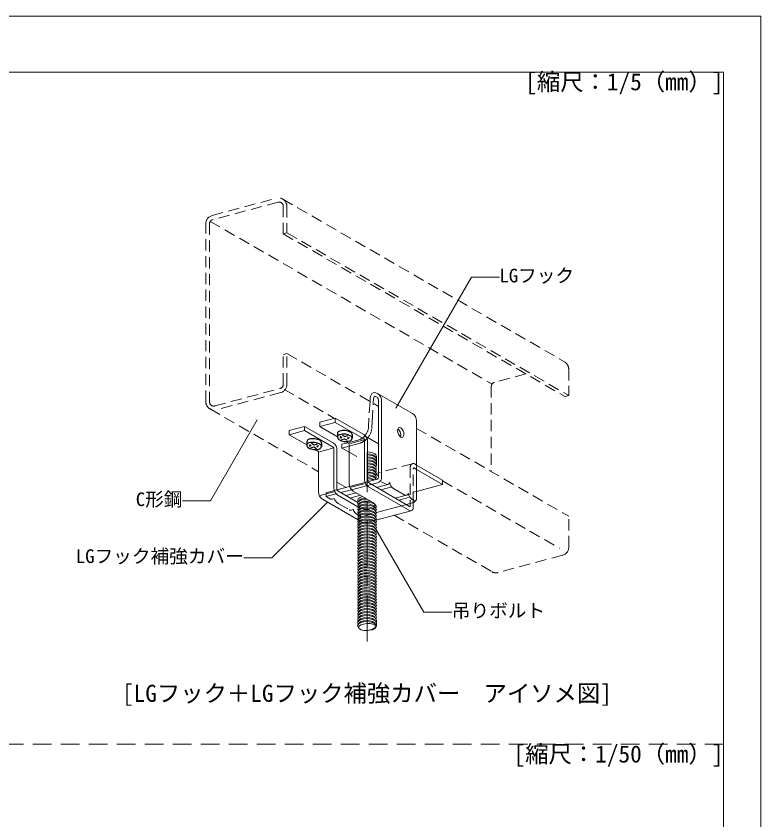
# Model space of a CAD drawing. Units: millimetres on the paper, with parts at other scales. Extents: x -195 to 195, y -140 to 138.
# Drawn here: x 115.2 to 195, y 51.4 to 137.5 of the extents above; entities that cross this region are included whole.
import ezdxf
from ezdxf.enums import TextEntityAlignment as Align

# ---------------------------------------------------------------- set-up
doc = ezdxf.new("R2010")
doc.units = ezdxf.units.MM
for name, pattern in [('CHAIN1', [8, 5, -1, 1, -1]), ('DASHED1', [1.8, 1.2, -0.6]), ('DASHED2', [3, 2, -1]), ('DASHED3', [4, 3, -1])]:
    doc.linetypes.add(name, pattern=pattern)
for name, color, linetype, lineweight in [('3-0_中心線', 4, 'CHAIN1', 9), ('3-1_吊り材', 7, 'Continuous', 18), ('3-6_文字', 7, 'Continuous', 18), ('3-9_躯体他', 4, 'DASHED1', 9), ('3-B_補強金具・金具・その他', 3, 'Continuous', 18), ('3-C_ビス・アンカーボルト', 2, 'DASHED1', 25), ('F-3_野縁', 7, 'Continuous', 18)]:
    doc.layers.add(name, color=color, linetype=linetype, lineweight=lineweight)
doc.styles.add('ＭＳ ゴシック', font='')
doc.styles.get('ＭＳ ゴシック').set_extended_font_data('MS Gothic')

msp = doc.modelspace()

# ---------------------------------------------------------------- linework, layer by layer
at = {"layer": '3-0_中心線'}
msp.add_line((152.8, 70.501), (152.8, 90.776), dxfattribs=at)
at = {"layer": '3-1_吊り材'}
for p, q in [((153.8, 89.375), (153.8, 90.335)), ((151.8, 72.189), (151.8, 72.829)), ((153.8, 72.153), (153.8, 72.793))]:
    msp.add_line(p, q, dxfattribs=at)
for centre, major_axis, ratio, start_param, end_param in [((152.8, 90.353), (-1, 0.023), 0.474095, 2.808535, 4.660751), ((152.8, 90.193), (-0.9, 0.031), 0.480772, 3.306307, 4.659472), ((152.8, 90.033), (-1, 0.023), 0.474095, 2.808535, 4.660751), ((152.8, 89.873), (-0.9, 0.031), 0.480772, 3.306307, 4.659472), ((152.8, 89.713), (-1, 0.023), 0.474095, 2.808535, 4.660751), ((152.8, 89.553), (-0.9, 0.031), 0.480772, 3.306307, 4.659472), ((152.8, 89.393), (-1, 0.023), 0.474095, 2.808535, 4.660751), ((152.8, 89.233), (-0.9, 0.031), 0.480772, 3.306307, 4.659472), ((152.8, 89.073), (-1, 0.023), 0.474095, 2.808535, 4.660751), ((152.8, 88.913), (-0.9, 0.031), 0.480772, 3.306307, 4.659472), ((152.8, 88.753), (-1, 0.023), 0.474095, 2.808535, 4.660751), ((152.8, 88.593), (-0.9, 0.031), 0.480772, 3.306307, 4.659472), ((152.8, 88.433), (-1, 0.023), 0.474095, 2.808535, 4.660751), ((152.8, 88.273), (-0.9, 0.031), 0.480772, 3.306307, 4.659472), ((152.8, 88.113), (-1, 0.023), 0.474095, 2.808535, 4.660751), ((152.8, 87.953), (-0.9, 0.031), 0.480772, 3.306307, 4.659472), ((152.8, 87.793), (-1, 0.023), 0.474095, 3.358922, 4.660751), ((152.8, 87.633), (-0.9, 0.031), 0.480772, 3.662858, 4.659472), ((152.8, 87.473), (-1, 0.023), 0.474095, 3.945468, 4.660194), ((152.8, 87.313), (-0.9, 0.031), 0.480772, 4.332882, 4.659472), ((152.8, 85.611), (-1, 0.023), 0.474095, 5.213637, 6.637984), ((152.8, 84.971), (-1, 0.023), 0.474095, 2.808535, 6.637984), ((152.8, 85.291), (-1, 0.023), 0.474095, 4.72326, 6.637984), ((152.8, 85.451), (-0.9, 0.031), 0.480772, 4.948364, 6.199311), ((152.8, 85.131), (-0.9, 0.031), 0.480772, 4.145207, 6.199311), ((152.8, 84.811), (-0.9, 0.031), 0.480772, 3.306307, 6.199311), ((152.8, 84.651), (-1, 0.023), 0.474095, 2.808535, 6.637984), ((152.8, 84.331), (-1, 0.023), 0.474095, 2.808535, 6.637984), ((152.8, 84.011), (-1, 0.023), 0.474095, 2.808535, 6.637984), ((152.8, 84.491), (-0.9, 0.031), 0.480772, 3.306307, 6.199311), ((152.8, 84.171), (-0.9, 0.031), 0.480772, 3.306307, 6.199311), ((152.8, 83.691), (-1, 0.023), 0.474095, 2.808535, 6.637984), ((152.8, 83.371), (-1, 0.023), 0.474095, 2.808535, 6.637984), ((152.8, 83.051), (-1, 0.023), 0.474095, 2.808535, 6.637984), ((152.8, 83.851), (-0.9, 0.031), 0.480772, 3.306307, 6.199311), ((152.8, 83.531), (-0.9, 0.031), 0.480772, 3.306307, 6.199311), ((152.8, 83.211), (-0.9, 0.031), 0.480772, 3.306307, 6.199311), ((152.8, 82.731), (-1, 0.023), 0.474095, 2.808535, 6.637984), ((152.8, 82.411), (-1, 0.023), 0.474095, 2.808535, 6.637984), ((152.8, 82.891), (-0.9, 0.031), 0.480772, 3.306307, 6.199311), ((152.8, 82.571), (-0.9, 0.031), 0.480772, 3.306307, 6.199311), ((152.8, 82.251), (-0.9, 0.031), 0.480772, 3.306307, 6.199311), ((152.8, 82.091), (-1, 0.023), 0.474095, 2.808535, 6.637984), ((152.8, 81.771), (-1, 0.023), 0.474095, 2.808535, 6.637984), ((152.8, 81.451), (-1, 0.023), 0.474095, 2.808535, 6.637984), ((152.8, 81.931), (-0.9, 0.031), 0.480772, 3.306307, 6.199311), ((152.8, 81.611), (-0.9, 0.031), 0.480772, 3.306307, 6.199311), ((152.8, 81.131), (-1, 0.023), 0.474095, 2.808535, 6.637984), ((152.8, 80.811), (-1, 0.023), 0.474095, 2.808535, 6.637984), ((152.8, 80.491), (-1, 0.023), 0.474095, 2.808535, 6.637984), ((152.8, 81.291), (-0.9, 0.031), 0.480772, 3.306307, 6.199311), ((152.8, 80.971), (-0.9, 0.031), 0.480772, 3.306307, 6.199311), ((152.8, 80.651), (-0.9, 0.031), 0.480772, 3.306307, 6.199311), ((152.8, 80.171), (-1, 0.023), 0.474095, 2.808535, 6.637984), ((152.8, 79.851), (-1, 0.023), 0.474095, 2.808535, 6.637984), ((152.8, 80.331), (-0.9, 0.031), 0.480772, 3.306307, 6.199311), ((152.8, 80.011), (-0.9, 0.031), 0.480772, 3.306307, 6.199311), ((152.8, 79.691), (-0.9, 0.031), 0.480772, 3.306307, 6.199311), ((152.8, 79.531), (-1, 0.023), 0.474095, 2.808535, 6.637984), ((152.8, 79.211), (-1, 0.023), 0.474095, 2.808535, 6.637984), ((152.8, 78.891), (-1, 0.023), 0.474095, 2.808535, 6.637984), ((152.8, 79.371), (-0.9, 0.031), 0.480772, 3.306307, 6.199311), ((152.8, 79.051), (-0.9, 0.031), 0.480772, 3.306307, 6.199311), ((152.8, 78.571), (-1, 0.023), 0.474095, 2.808535, 6.637984), ((152.8, 78.251), (-1, 0.023), 0.474095, 2.808535, 6.637984), ((152.8, 77.931), (-1, 0.023), 0.474095, 2.808535, 6.637984), ((152.8, 78.731), (-0.9, 0.031), 0.480772, 3.306307, 6.199311), ((152.8, 78.411), (-0.9, 0.031), 0.480772, 3.306307, 6.199311), ((152.8, 78.091), (-0.9, 0.031), 0.480772, 3.306307, 6.199311), ((152.8, 77.611), (-1, 0.023), 0.474095, 2.808535, 6.637984), ((152.8, 77.291), (-1, 0.023), 0.474095, 2.808535, 6.637984), ((152.8, 77.771), (-0.9, 0.031), 0.480772, 3.306307, 6.199311), ((152.8, 77.451), (-0.9, 0.031), 0.480772, 3.306307, 6.199311), ((152.8, 77.131), (-0.9, 0.031), 0.480772, 3.306307, 6.199311), ((152.8, 76.971), (-1, 0.023), 0.474095, 2.808535, 6.637984), ((152.8, 76.651), (-1, 0.023), 0.474095, 2.808535, 6.637984), ((152.8, 76.331), (-1, 0.023), 0.474095, 2.808535, 6.637984), ((152.8, 76.811), (-0.9, 0.031), 0.480772, 3.306307, 6.199311), ((152.8, 76.491), (-0.9, 0.031), 0.480772, 3.306307, 6.199311), ((152.8, 76.011), (-1, 0.023), 0.474095, 2.808535, 6.637984), ((152.8, 75.691), (-1, 0.023), 0.474095, 2.808535, 6.637984), ((152.8, 75.371), (-1, 0.023), 0.474095, 2.808535, 6.637984), ((152.8, 76.171), (-0.9, 0.031), 0.480772, 3.306307, 6.199311), ((152.8, 75.851), (-0.9, 0.031), 0.480772, 3.306307, 6.199311), ((152.8, 75.531), (-0.9, 0.031), 0.480772, 3.306307, 6.199311), ((152.8, 75.051), (-1, 0.023), 0.474095, 2.808535, 6.637984), ((152.8, 74.731), (-1, 0.023), 0.474095, 2.808535, 6.637984), ((152.8, 74.411), (-1, 0.023), 0.474095, 2.808535, 6.637984), ((152.8, 75.211), (-0.9, 0.031), 0.480772, 3.306307, 6.199311), ((152.8, 74.891), (-0.9, 0.031), 0.480772, 3.306307, 6.199311), ((152.8, 74.571), (-0.9, 0.031), 0.480772, 3.306307, 6.199311), ((152.8, 74.091), (-1, 0.023), 0.474095, 2.808535, 6.637984), ((152.8, 73.771), (-1, 0.023), 0.474095, 2.808535, 6.637984), ((152.8, 74.251), (-0.9, 0.031), 0.480772, 3.306307, 6.199311), ((152.8, 73.931), (-0.9, 0.031), 0.480772, 3.306307, 6.199311), ((152.8, 73.611), (-0.9, 0.031), 0.480772, 3.306307, 6.199311), ((152.8, 73.451), (-1, 0.023), 0.474095, 2.808535, 6.637984), ((152.8, 73.131), (-1, 0.023), 0.474095, 2.808535, 6.637984), ((152.8, 72.811), (-1, 0.023), 0.474095, 2.808535, 6.637984), ((152.8, 73.291), (-0.9, 0.031), 0.480772, 3.306307, 6.199311), ((152.8, 72.971), (-0.9, 0.031), 0.480772, 3.306307, 6.199311), ((152.8, 72.171), (-1, 0.023), 0.474095, 1.536559, 6.758601), ((152.8, 72.491), (-1, 0.023), 0.474095, 2.808535, 6.637984), ((152.8, 72.651), (-0.9, 0.031), 0.480772, 3.306307, 6.199311), ((152.8, 72.331), (-0.9, 0.031), 0.480772, 3.306307, 6.199311)]:
    msp.add_ellipse(centre, major_axis=major_axis, ratio=ratio, start_param=start_param, end_param=end_param, dxfattribs=at)
msp.add_ellipse((152.8, 72.071), major_axis=(-0.9, -0.065), ratio=0.410193, dxfattribs=at)
at = {"layer": '3-6_文字'}
for p, q in [((155.898, 95.521), (163.989, 109.535)), ((163.989, 109.535), (166.989, 109.535)), ((136.027, 85.577), (141.045, 94.268)), ((133.027, 85.577), (136.027, 85.577)), ((148.522, 85.392), (142.608, 79.479)), ((153.742, 82.554), (158.884, 73.648)), ((139.608, 79.479), (142.608, 79.479)), ((158.884, 73.648), (161.884, 73.648))]:
    msp.add_line(p, q, dxfattribs=at)
at = {"layer": '3-9_躯体他'}
for p, q in [((136.197, 116.136), (143.091, 117.983)), ((143.27, 117.571), (136.256, 115.691)), ((143.773, 117.893), (173.96, 100.465)), ((143.824, 117.146), (143.824, 114.179)), ((144.223, 117.113), (144.223, 114.286)), ((136.005, 115.512), (166.192, 98.083)), ((135.53, 96.198), (135.53, 115.266)), ((135.93, 115.266), (135.93, 96.166)), ((144.223, 114.286), (143.824, 114.179)), ((143.824, 114.179), (174.01, 96.751)), ((144.223, 114.286), (174.41, 96.858)), ((144.223, 101.355), (143.824, 101.247)), ((143.824, 98.045), (143.824, 101.247)), ((144.223, 101.355), (154.015, 95.701)), ((144.223, 98.045), (144.223, 101.355)), ((169.822, 99.169), (166.443, 98.263)), ((174.41, 99.685), (174.41, 96.858)), ((136.484, 95.741), (143.497, 97.62)), ((143.934, 97.522), (149.314, 94.415)), ((166.116, 97.838), (166.116, 88.715)), ((143.556, 97.176), (136.663, 95.329)), ((174.41, 96.858), (174.01, 96.751)), ((135.98, 95.419), (147.618, 88.7)), ((158.104, 93.34), (174.41, 83.926)), ((149.578, 87.568), (150.549, 87.007)), ((160.899, 87.727), (173.42, 80.498)), ((155.694, 84.037), (166.167, 77.991)), ((174.41, 80.617), (174.41, 83.926)), ((173.743, 79.748), (166.849, 77.901))]:
    msp.add_line(p, q, dxfattribs=at)
at = {"layer": '3-9_躯体他', "linetype": 'Continuous'}
msp.add_line((152.68, 92.472), (154.015, 91.701), dxfattribs=at)
at = {"layer": '3-9_躯体他'}
for centre, radius, start, end in [((143.323, 117.113), 0.9, 0, 105), ((143.384, 117.146), 0.44, 0, 105), ((136.43, 115.266), 0.9, 105, 180), ((136.37, 115.266), 0.44, 146.35771, 180), ((136.37, 115.266), 0.44, 105, 146.35771), ((173.51, 99.685), 0.9, 0, 60), ((166.556, 97.838), 0.44, 105, 180), ((143.384, 98.045), 0.44, 285, 0), ((143.323, 98.045), 0.9, 285, 0), ((136.43, 96.198), 0.9, 180, 285), ((136.37, 96.166), 0.44, 180, 285), ((173.51, 80.617), 0.9, 285, 0), ((166.617, 78.77), 0.9, 240, 285)]:
    msp.add_arc(centre, radius, start, end, dxfattribs=at)
at = {"layer": '3-B_補強金具・金具・その他'}
for p, q in [((153.121, 96.218), (153.152, 96.719)), ((153.465, 96.019), (153.494, 96.529)), ((153.913, 97.093), (157.654, 94.933)), ((154.015, 88.097), (154.015, 96.389)), ((154.363, 87.896), (154.363, 96.296)), ((147.756, 93.998), (149.398, 94.438)), ((147.756, 93.998), (147.756, 93.538)), ((147.756, 93.538), (149.398, 93.978)), ((149.398, 94.438), (152.457, 92.672)), ((149.398, 94.438), (149.398, 93.978)), ((149.398, 93.978), (152.457, 92.212)), ((158.104, 85.736), (158.104, 94.136)), ((158.104, 85.736), (158.104, 94.136)), ((144.472, 93.118), (146.114, 93.558)), ((144.472, 93.118), (144.472, 92.658)), ((144.472, 92.658), (146.114, 93.098)), ((146.114, 93.558), (149.173, 91.792)), ((146.114, 93.558), (146.114, 93.098)), ((146.114, 93.098), (149.173, 91.332)), ((147.756, 93.538), (149.637, 92.452)), ((144.472, 92.658), (146.36, 91.568)), ((150.758, 91.805), (150.113, 91.632)), ((150.113, 91.632), (150.113, 91.232)), ((150.113, 91.232), (150.902, 91.444)), ((150.523, 91.94), (150.815, 91.772)), ((150.902, 91.622), (150.902, 87.422)), ((151.026, 91.726), (152.453, 92.108)), ((152.544, 92.062), (152.544, 87.862)), ((152.862, 91.878), (152.862, 87.941)), ((147.239, 91.06), (147.531, 90.892)), ((147.618, 90.742), (147.618, 86.542)), ((147.715, 90.839), (149.133, 91.219)), ((149.26, 91.182), (149.26, 86.982)), ((149.578, 90.998), (149.578, 86.798)), ((150.113, 91.232), (150.902, 90.777)), ((158.104, 89.412), (160.899, 87.798)), ((158.104, 88.952), (160.899, 87.338)), ((152.862, 87.941), (152.862, 87.678)), ((153.928, 87.913), (152.862, 87.627)), ((154.015, 88.577), (153.779, 88.514)), ((153.799, 88.392), (154.015, 88.267)), ((150.934, 87.11), (149.578, 86.747)), ((151.087, 87.028), (152.497, 87.406)), ((152.949, 87.528), (157.349, 84.988)), ((152.949, 87.068), (157.349, 84.528)), ((153.278, 87.338), (153.928, 87.513)), ((153.822, 87.024), (155.026, 87.346)), ((155.362, 87.047), (154.282, 86.758)), ((154.363, 87.629), (154.908, 87.315)), ((160.899, 87.338), (158.104, 86.589)), ((160.899, 87.798), (160.899, 87.338)), ((147.771, 86.139), (149.242, 86.534)), ((149.665, 86.648), (151.8, 85.416)), ((149.665, 86.188), (151.802, 84.954)), ((149.993, 86.458), (151.136, 86.765)), ((150.538, 86.144), (151.636, 86.438)), ((152.096, 86.172), (150.998, 85.878)), ((151.307, 86.628), (153.506, 85.358)), ((155.629, 86.898), (156.838, 86.2)), ((155.831, 85.864), (157.035, 86.186)), ((148.023, 85.748), (151.851, 83.538)), ((157.253, 85.923), (156.212, 85.644)), ((157.019, 85.178), (157.67, 85.353)), ((157.435, 85.29), (157.435, 85.038)), ((157.638, 85.738), (157.876, 85.601)), ((157.754, 85.385), (157.754, 84.854)), ((153.742, 83.514), (157.519, 84.526)), ((153.8, 84.316), (157.019, 85.178))]:
    msp.add_line(p, q, dxfattribs=at)
at = {"layer": '3-B_補強金具・金具・その他', "linetype": 'DASHED1'}
for p, q in [((153.121, 96.218), (153.001, 94.287)), ((153.356, 94.082), (153.465, 96.019)), ((152.959, 93.615), (153.001, 94.287)), ((153.356, 94.082), (153.319, 93.408)), ((152.059, 92.154), (150.758, 91.805)), ((150.902, 91.444), (152.059, 91.754)), ((150.902, 90.777), (151.699, 90.317)), ((157.683, 89.56), (154.015, 88.577)), ((157.84, 89.564), (158.104, 89.412)), ((157.435, 89.238), (157.435, 85.29)), ((157.754, 85.385), (157.754, 89.054)), ((157.84, 89.104), (158.104, 88.952)), ((148.429, 86.439), (149.578, 86.747)), ((148.429, 86.039), (149.993, 86.458)), ((148.429, 86.439), (148.429, 86.039)), ((158.104, 86.589), (157.754, 86.495)), ((148.429, 86.039), (148.895, 85.77)), ((149.319, 85.817), (149.092, 85.756)), ((149.695, 85.308), (150.904, 84.61)), ((151.101, 84.596), (151.328, 84.657)), ((151.802, 84.954), (151.864, 84.918)), ((151.704, 84.148), (151.808, 84.089)), ((152.17, 83.879), (151.808, 84.089)), ((151.851, 83.538), (152.422, 83.208)), ((152.17, 83.879), (153.8, 84.316)), ((153.742, 83.514), (152.593, 83.206))]:
    msp.add_line(p, q, dxfattribs=at)
at = {"layer": '3-B_補強金具・金具・その他', "linetype": 'DASHED3'}
for p, q in [((150.934, 87.11), (152.862, 87.627)), ((151.136, 86.765), (153.278, 87.338))]:
    msp.add_line(p, q, dxfattribs=at)
at = {"layer": '3-B_補強金具・金具・その他', "linetype": 'DASHED1'}
for centre, radius, start, end in [((151.389, 93.575), 1.571, 320.08931, 1.48219), ((151.401, 93.562), 1.924, 316.96391, 355.41513), ((151.389, 93.575), 1.571, 295.25879, 320.08931), ((151.401, 93.562), 1.924, 290.01184, 316.96391), ((157.77, 89.236), 0.335, 77.875, 179.74741), ((157.813, 89.051), 0.0593, 62.55502, 177.44498), ((149.013, 86.048), 0.302, 246.87391, 285), ((150.161, 86.046), 0.872, 195.19338, 237.73831), ((153.292, 85.079), 0.352, 284.21995, 26.79666), ((151.023, 84.888), 0.302, 246.87391, 285), ((152.17, 84.886), 0.872, 195.19338, 237.73831), ((152.823, 86.525), 1.871, 239.17303, 287.2663), ((152.511, 83.513), 0.318, 253.80214, 285)]:
    msp.add_arc(centre, radius, start, end, dxfattribs=at)
at = {"layer": '3-B_補強金具・金具・その他'}
for centre, radius, start, end in [((156.473, 93.122), 0.398, 138.4104, 184.69935), ((156.943, 93.081), 0.866, 179.42201, 232.41481), ((155.552, 92.619), 0.866, 359.42201, 49.97849), ((156.303, 93.179), 0.243, 62.56539, 121.50885), ((155.886, 92.709), 0.866, 359.42201, 52.41481), ((152, 91.938), 0.865, 356.01173, 58.07265), ((152.365, 92.059), 0.178, 0.98004, 59.01996), ((155.889, 92.622), 0.529, 337.95342, 358.7234), ((156.526, 92.61), 0.243, 242.56539, 301.50885), ((156.223, 92.712), 0.529, 324.38635, 358.7234), ((148.716, 91.058), 0.865, 356.01173, 58.07265), ((149.081, 91.179), 0.178, 0.98004, 59.01996), ((150.723, 91.619), 0.178, 0.98004, 59.01996), ((147.439, 90.739), 0.178, 0.98004, 59.01996), ((153.389, 87.793), 0.848, 175.32811, 238.75626), ((153.592, 88.184), 0.432, 321.1125, 348.38038), ((153.718, 88.19), 0.709, 287.29417, 335.55347), ((150.105, 86.913), 0.848, 175.32811, 238.75626), ((151.747, 87.353), 0.848, 175.32811, 238.75626), ((152.99, 87.652), 0.13, 168.40363, 251.59637), ((154.948, 87.638), 0.302, 285, 338.92355), ((156.095, 87.636), 0.872, 187.01752, 237.73831), ((148.463, 86.473), 0.848, 175.32811, 238.75626), ((149.706, 86.772), 0.13, 168.40363, 251.59637), ((156.957, 86.478), 0.302, 246.87391, 338.92355), ((158.104, 86.476), 0.872, 187.01752, 237.73831), ((153.292, 85.079), 0.352, 26.79666, 52.41786), ((157.459, 86.03), 0.709, 287.29417, 335.55347), ((157.376, 85.04), 0.059, 241.98786, 358.01214), ((157.437, 84.833), 0.318, 253.80214, 3.82027)]:
    msp.add_arc(centre, radius, start, end, dxfattribs=at)
for centre, major_axis, end_param in [((153.755, 96.459), (-0.339, 0.672), 7.262205), ((153.755, 96.459), (-0.145, 0.288), 7.262205), ((157.496, 94.299), (-0.339, 0.672), 5.428654)]:
    msp.add_ellipse(centre, major_axis=major_axis, ratio=0.751651, start_param=4.120612, end_param=end_param, dxfattribs=at)
at = {"layer": '3-C_ビス・アンカーボルト', "linetype": 'Continuous'}
for p, q in [((149.637, 92.788), (149.637, 92.388)), ((149.878, 92.314), (150.115, 92.378)), ((149.906, 92.499), (150.115, 92.378)), ((150.153, 92.62), (150.428, 92.462)), ((150.428, 92.462), (150.794, 92.56)), ((150.689, 92.311), (150.932, 92.376)), ((150.689, 92.311), (150.813, 92.239)), ((151.192, 92.686), (151.192, 92.286)), ((146.353, 91.908), (146.353, 91.508)), ((146.594, 91.434), (146.831, 91.498)), ((146.622, 91.619), (146.831, 91.498)), ((146.869, 91.74), (147.144, 91.582)), ((147.144, 91.582), (147.51, 91.68)), ((147.405, 91.431), (147.648, 91.496)), ((147.405, 91.431), (147.529, 91.359)), ((147.908, 91.806), (147.908, 91.406))]:
    msp.add_line(p, q, dxfattribs=at)
for points in [[(150.071, 92.145), (150.376, 92.227), (150.661, 92.063)], [(146.787, 91.265), (147.092, 91.347), (147.377, 91.183)]]:
    msp.add_lwpolyline(points, dxfattribs=at)
for centre, radius, start, end in [((149.906, 92.788), 0.269, 98.04228, 180), ((150.307, 91.577), 1.541, 59.90769, 106.53058), ((146.622, 91.908), 0.269, 98.04228, 180), ((147.023, 90.697), 1.541, 59.90769, 106.53058), ((149.906, 92.388), 0.269, 98.04228, 238.58934), ((150.524, 93.37), 1.429, 237.96681, 288.47146), ((150.307, 91.177), 1.541, 59.90769, 106.53058), ((150.913, 92.286), 0.279, 283.28327, 53.34835), ((150.913, 92.686), 0.279, 0, 53.34835), ((146.622, 91.508), 0.269, 98.04228, 238.58934), ((147.24, 92.49), 1.429, 237.96681, 288.47146), ((147.023, 90.297), 1.541, 59.90769, 106.53058), ((147.629, 91.406), 0.279, 283.28327, 53.34835), ((147.629, 91.806), 0.279, 0, 53.34835)]:
    msp.add_arc(centre, radius, start, end, dxfattribs=at)
at = {"layer": 'F-3_野縁', "color": 3}
for p, q in [((-195, 137.5), (195, 137.5)), ((195, 137.5), (195, -137.5)), ((-191, 131.5), (191, 131.5)), ((191, 131.5), (191, -31.923))]:
    msp.add_line(p, q, dxfattribs=at)
at = {"layer": 'F-3_野縁', "linetype": 'DASHED2'}
msp.add_line((191, 59.5), (-191, 59.5), dxfattribs=at)

# ---------------------------------------------------------------- texts
at = {"layer": '3-6_文字', "style": 'ＭＳ ゴシック'}
for s, height, p in [('LGフック', 1.466, (166.989, 108.535)), ('C形鋼', 1.466, (128.027, 84.577)), ('LGフック補強カバー', 1.466, (121.608, 78.479)), ('吊りボルト', 1.466, (161.884, 72.648)), ('[LGフック＋LGフック補強カバー\u3000アイソメ図]', 1.833, (126.55, 63.5))]:
    msp.add_text(s, height=height, dxfattribs=at).set_placement(p, align=Align.BOTTOM_LEFT)
at = {"layer": 'F-3_野縁', "style": 'ＭＳ ゴシック'}
for s, p in [('[縮尺：1/5（mm）]', (169.75, 129)), ('[縮尺：1/50（mm）]', (168.5, 57))]:
    msp.add_text(s, height=1.833, dxfattribs=at).set_placement(p, align=Align.BOTTOM_LEFT)

doc.saveas('drawing.dxf')
